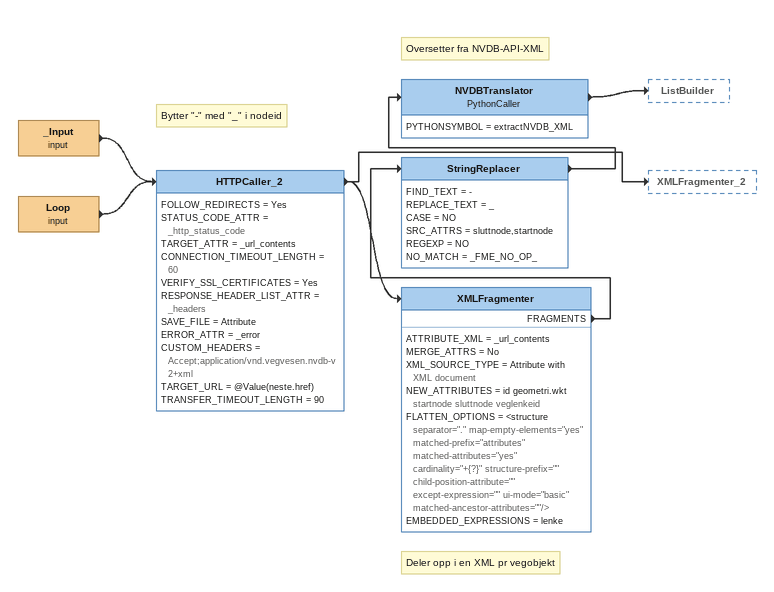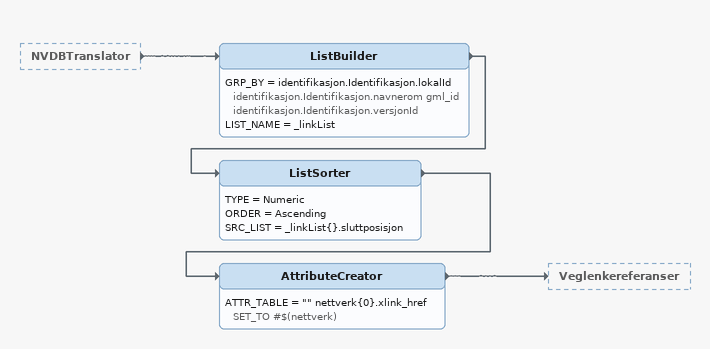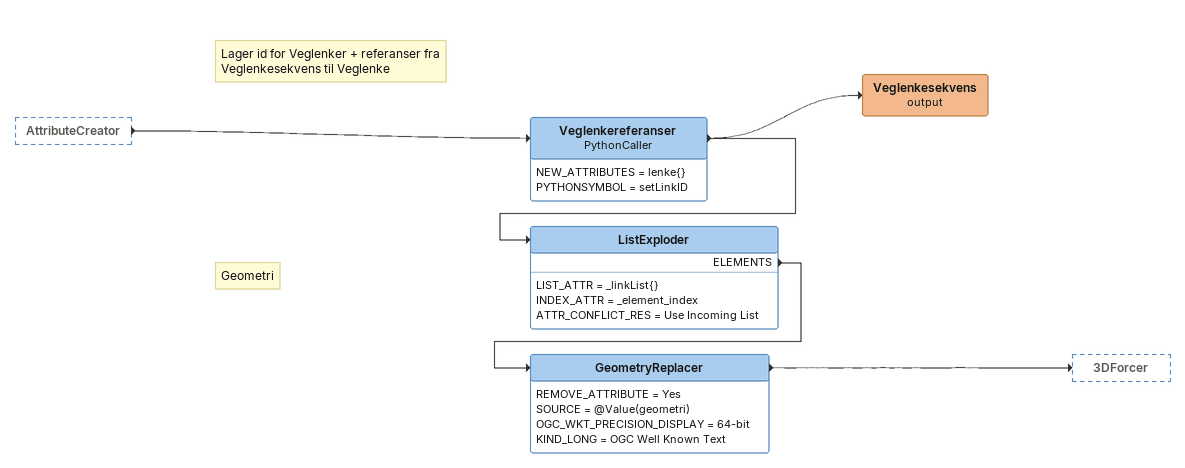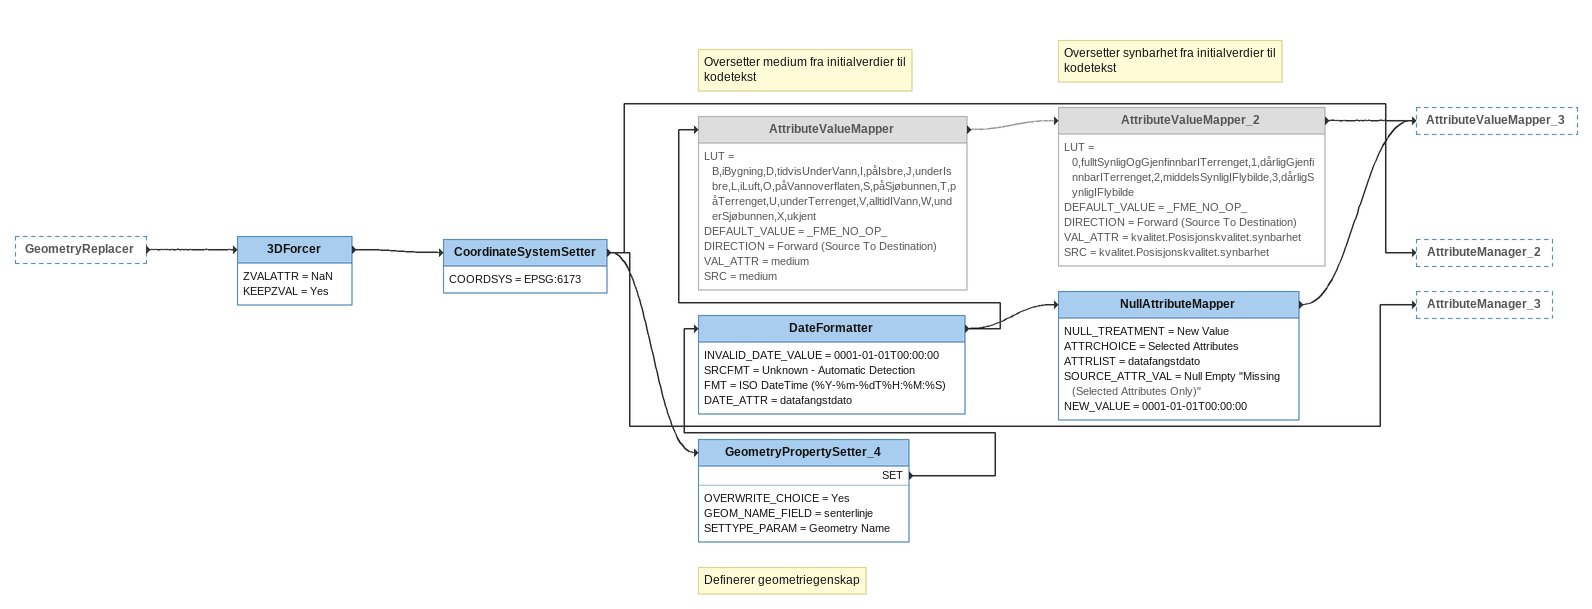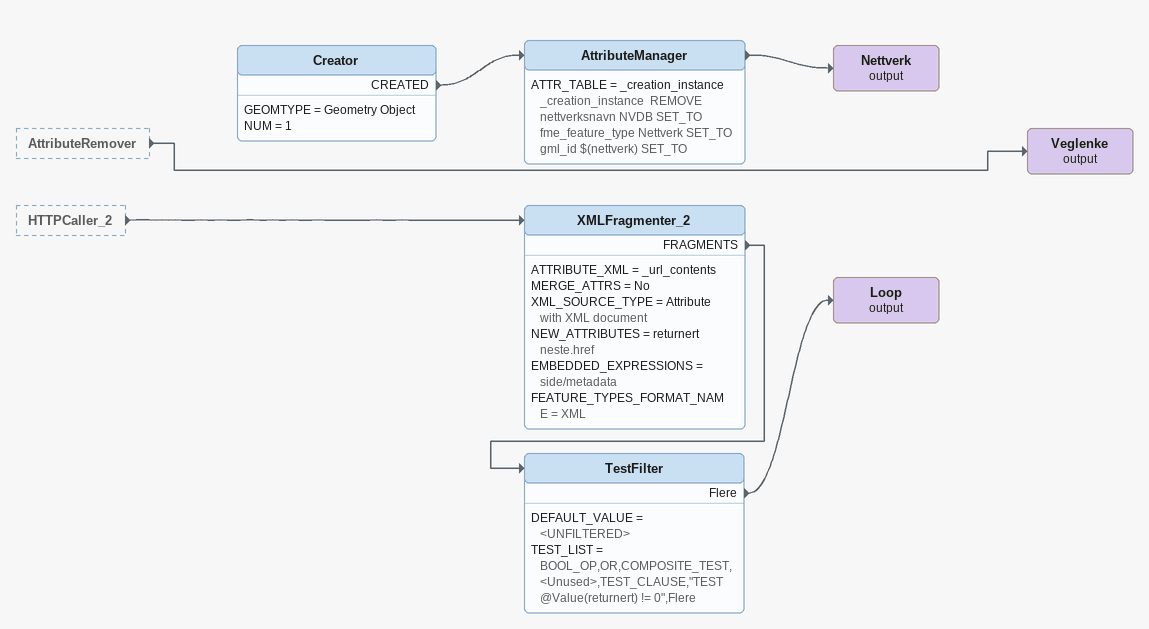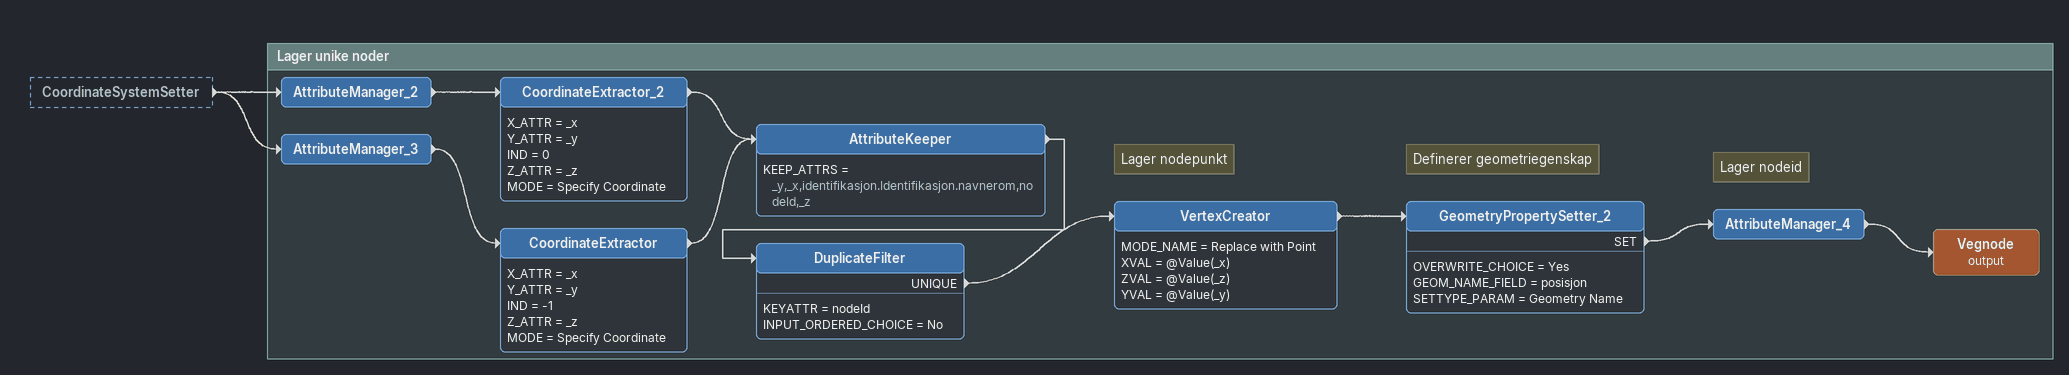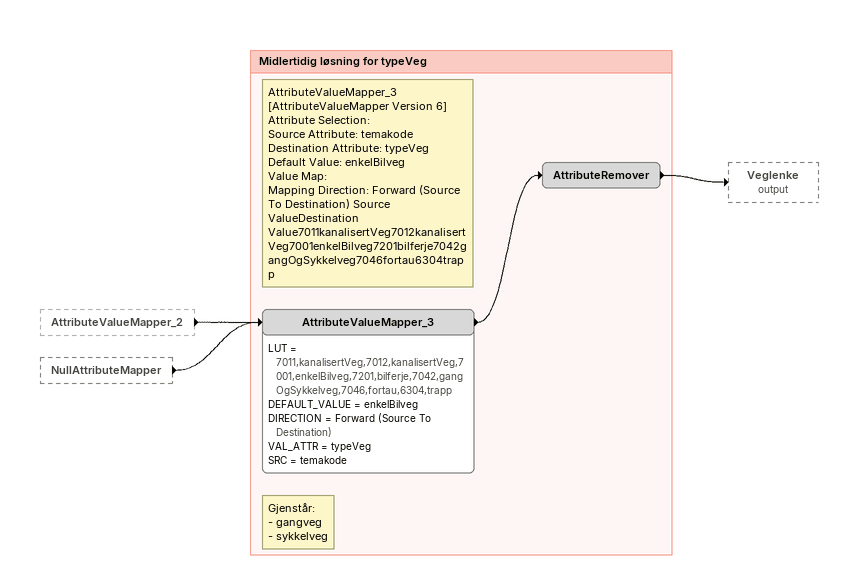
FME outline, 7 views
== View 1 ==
_Input (input)
    -> HTTPCaller_2
Loop (input)
    -> HTTPCaller_2
HTTPCaller_2
    FOLLOW_REDIRECTS = Yes
    STATUS_CODE_ATTR = _http_status_code
    TARGET_ATTR = _url_contents
    CONNECTION_TIMEOUT_LENGTH = 60
    VERIFY_SSL_CERTIFICATES = Yes
    RESPONSE_HEADER_LIST_ATTR = _headers
    SAVE_FILE = Attribute
    ERROR_ATTR = _error
    CUSTOM_HEADERS = Accept;application/vnd.vegvesen.nvdb-v2+xml
    TARGET_URL = @Value(neste.href)
    TRANSFER_TIMEOUT_LENGTH = 90
    -> XMLFragmenter_2
    -> XMLFragmenter
Note: Deler opp i en XML pr vegobjekt
XMLFragmenter
    ATTRIBUTE_XML = _url_contents
    MERGE_ATTRS = No
    XML_SOURCE_TYPE = Attribute with XML document
    NEW_ATTRIBUTES = id geometri.wkt startnode sluttnode veglenkeid
    FLATTEN_OPTIONS = <structure separator="." map-empty-elements="yes" matched-prefix="attributes" matched-attributes="yes" cardinality="+{?}" structure-prefix="" child-position-attribute="" except-expression="" ui-mode="basic" matched-ancestor-attributes=""/>
    EMBEDDED_EXPRESSIONS = lenke
    FRAGMENTS -> StringReplacer
Note: Bytter "-" med "_" i nodeid
StringReplacer
    FIND_TEXT = -
    REPLACE_TEXT = _
    CASE = NO
    SRC_ATTRS = sluttnode,startnode
    REGEXP = NO
    NO_MATCH = _FME_NO_OP_
    -> NVDBTranslator
Note: Oversetter fra NVDB-API-XML
NVDBTranslator: PythonCaller
    PYTHONSYMBOL = extractNVDB_XML
    -> ListBuilder

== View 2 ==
NVDBTranslator [outside]
    -> ListBuilder
ListBuilder
    GRP_BY = identifikasjon.Identifikasjon.lokalId identifikasjon.Identifikasjon.navnerom gml_id identifikasjon.Identifikasjon.versjonId
    LIST_NAME = _linkList
    -> ListSorter
ListSorter
    TYPE = Numeric
    ORDER = Ascending
    SRC_LIST = _linkList{}.sluttposisjon
    -> AttributeCreator
AttributeCreator
    ATTR_TABLE = "" nettverk{0}.xlink_href SET_TO #$(nettverk)
    -> Veglenkereferanser

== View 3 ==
AttributeCreator [outside]
    -> Veglenkereferanser
Note: Lager id for Veglenker + referanser fra Veglenkesekvens til Veglenke
Veglenkereferanser: PythonCaller
    NEW_ATTRIBUTES = lenke{}
    PYTHONSYMBOL = setLinkID
    -> Veglenkesekvens (output)
    -> ListExploder
Veglenkesekvens (output)
ListExploder
    LIST_ATTR = _linkList{}
    INDEX_ATTR = _element_index
    ATTR_CONFLICT_RES = Use Incoming List
    ELEMENTS -> GeometryReplacer
Note: Geometri
GeometryReplacer
    REMOVE_ATTRIBUTE = Yes
    SOURCE = @Value(geometri)
    OGC_WKT_PRECISION_DISPLAY = 64-bit
    KIND_LONG = OGC Well Known Text
    -> 3DForcer

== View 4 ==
GeometryReplacer [outside]
    -> 3DForcer
3DForcer
    ZVALATTR = NaN
    KEEPZVAL = Yes
    -> CoordinateSystemSetter
CoordinateSystemSetter
    COORDSYS = EPSG:6173
    -> GeometryPropertySetter_4
    -> AttributeManager_2
    -> AttributeManager_3
Note: Definerer geometriegenskap
GeometryPropertySetter_4
    OVERWRITE_CHOICE = Yes
    GEOM_NAME_FIELD = senterlinje
    SETTYPE_PARAM = Geometry Name
    SET -> DateFormatter
DateFormatter
    INVALID_DATE_VALUE = 0001-01-01T00:00:00
    SRCFMT = Unknown - Automatic Detection
    FMT = ISO DateTime (%Y-%m-%dT%H:%M:%S)
    DATE_ATTR = datafangstdato
    -> AttributeValueMapper
    -> NullAttributeMapper
Note: Oversetter medium fra initialverdier til kodetekst
AttributeValueMapper [off]
    LUT = B,iBygning,D,tidvisUnderVann,I,påIsbre,J,underIsbre,L,iLuft,O,påVannoverflaten,S,påSjøbunnen,T,påTerrenget,U,underTerrenget,V,alltidIVann,W,underSjøbunnen,X,ukjent
    DEFAULT_VALUE = _FME_NO_OP_
    DIRECTION = Forward (Source To Destination)
    VAL_ATTR = medium
    SRC = medium
    -> AttributeValueMapper_2 [off]
Note: Oversetter synbarhet fra initialverdier til kodetekst
AttributeValueMapper_2 [off]
    LUT = 0,fulltSynligOgGjenfinnbarITerrenget,1,dårligGjenfinnbarITerrenget,2,middelsSynligIFlybilde,3,dårligSynligIFlybilde
    DEFAULT_VALUE = _FME_NO_OP_
    DIRECTION = Forward (Source To Destination)
    VAL_ATTR = kvalitet.Posisjonskvalitet.synbarhet
    SRC = kvalitet.Posisjonskvalitet.synbarhet
    -> AttributeValueMapper_3
NullAttributeMapper
    NULL_TREATMENT = New Value
    ATTRCHOICE = Selected Attributes
    ATTRLIST = datafangstdato
    SOURCE_ATTR_VAL = Null Empty "Missing (Selected Attributes Only)"
    NEW_VALUE = 0001-01-01T00:00:00
    -> AttributeValueMapper_3

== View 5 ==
AttributeRemover [outside]
    -> Veglenke (output)
HTTPCaller_2 [outside]
    -> XMLFragmenter_2
Veglenke (output)
XMLFragmenter_2
    ATTRIBUTE_XML = _url_contents
    MERGE_ATTRS = No
    XML_SOURCE_TYPE = Attribute with XML document
    NEW_ATTRIBUTES = returnert neste.href
    EMBEDDED_EXPRESSIONS = side/metadata
    FEATURE_TYPES_FORMAT_NAME = XML
    FRAGMENTS -> TestFilter
TestFilter
    DEFAULT_VALUE = <UNFILTERED>
    TEST_LIST = BOOL_OP,OR,COMPOSITE_TEST,<Unused>,TEST_CLAUSE,"TEST @Value(returnert) != 0",Flere
    Flere -> Loop (output)
Loop (output)
Creator
    GEOMTYPE = Geometry Object
    NUM = 1
    CREATED -> AttributeManager
AttributeManager
    ATTR_TABLE = _creation_instance _creation_instance  REMOVE  nettverksnavn NVDB SET_TO  fme_feature_type Nettverk SET_TO  gml_id $(nettverk) SET_TO
    -> Nettverk (output)
Nettverk (output)

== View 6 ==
CoordinateSystemSetter [outside]
    -> AttributeManager_2
    -> AttributeManager_3

Bookmark: Lager unike noder
AttributeManager_2
    -> CoordinateExtractor_2
CoordinateExtractor_2
    X_ATTR = _x
    Y_ATTR = _y
    IND = 0
    Z_ATTR = _z
    MODE = Specify Coordinate
    -> AttributeKeeper
AttributeManager_3
    -> CoordinateExtractor
CoordinateExtractor
    X_ATTR = _x
    Y_ATTR = _y
    IND = -1
    Z_ATTR = _z
    MODE = Specify Coordinate
    -> AttributeKeeper
AttributeKeeper
    KEEP_ATTRS = _y,_x,identifikasjon.Identifikasjon.navnerom,nodeId,_z
    -> DuplicateFilter
DuplicateFilter
    KEYATTR = nodeId
    INPUT_ORDERED_CHOICE = No
    UNIQUE -> VertexCreator
Note: Lager nodepunkt
VertexCreator
    MODE_NAME = Replace with Point
    XVAL = @Value(_x)
    ZVAL = @Value(_z)
    YVAL = @Value(_y)
    -> GeometryPropertySetter_2
Note: Definerer geometriegenskap
GeometryPropertySetter_2
    OVERWRITE_CHOICE = Yes
    GEOM_NAME_FIELD = posisjon
    SETTYPE_PARAM = Geometry Name
    SET -> AttributeManager_4
Note: Lager nodeid
AttributeManager_4
    -> Vegnode (output)
Vegnode (output)

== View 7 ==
AttributeValueMapper_2 [outside]
    -> AttributeValueMapper_3
NullAttributeMapper [outside]
    -> AttributeValueMapper_3

Bookmark: Midlertidig løsning for typeVeg
Note: AttributeValueMapper_3 [AttributeValueMapper Version 6] / Attribute Selection: / Source Attribute: temakode / Destination Attribute: typeVeg / Default Value: enkelBilveg / Value Map: / Mapping Direction: Forward (Source To Destination) Source ValueDestination Value7011kanalisertVeg7012kanalisertVeg7001enkelBilveg7201bilferje7042gangOgSykkelveg7046fortau6304trapp
Note: Gjenstår: / - gangveg / - sykkelveg
AttributeValueMapper_3
    LUT = 7011,kanalisertVeg,7012,kanalisertVeg,7001,enkelBilveg,7201,bilferje,7042,gangOgSykkelveg,7046,fortau,6304,trapp
    DEFAULT_VALUE = enkelBilveg
    DIRECTION = Forward (Source To Destination)
    VAL_ATTR = typeVeg
    SRC = temakode
    -> AttributeRemover
AttributeRemover
    -> Veglenke (output)
